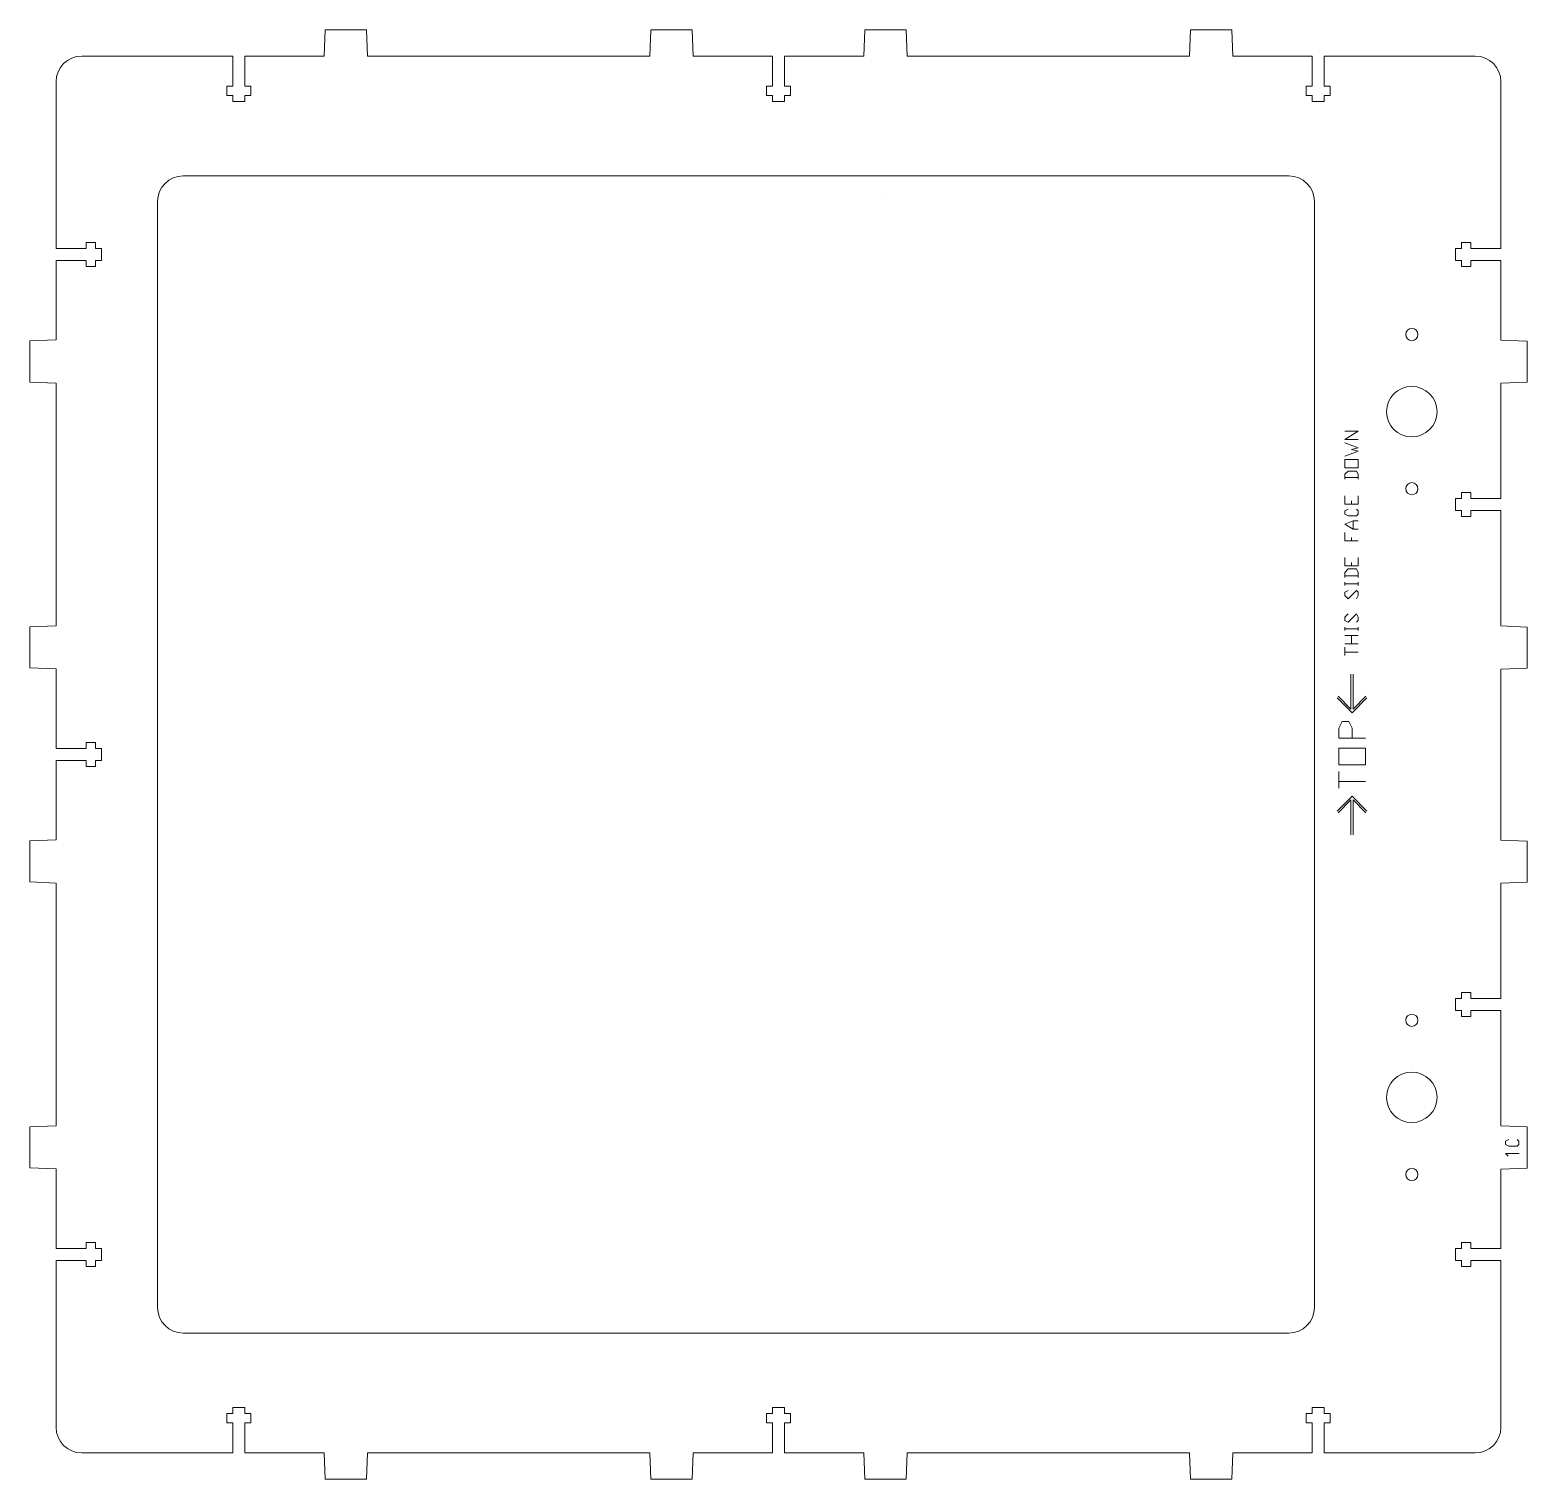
# Model space of a CAD drawing. Header units: inches. Extents: x 3 to 712, y -373 to -32.
# Drawn here: x 2.7 to 352.4, y -370.7 to -32.2 of the extents above; entities that cross this region are included whole.
import ezdxf

# ---------------------------------------------------------------- set-up
doc = ezdxf.new("R2010")
doc.units = ezdxf.units.IN
doc.header["$MEASUREMENT"] = 0
doc.layers.add('Layer 1', color=7, linetype='Continuous')

# ---------------------------------------------------------------- blocks, each defined once
blk = doc.blocks.new('block 3')
at = {"layer": 'Layer 1', "lineweight": 0}
for points in [[(314.66, -197.69), (308.42, -197.69), (308.42, -195.35), (309.2, -193.8), (310.76, -193.8), (311.54, -195.35), (311.54, -197.69)], [(314.66, -203.93), (308.42, -203.93), (308.42, -200.03), (314.66, -200.03), (314.66, -203.93)], [(308.42, -209.33), (308.42, -205.43)], [(308.42, -207.77), (314.66, -207.77)]]:
    blk.add_lwpolyline(points, dxfattribs=at)
blk = doc.blocks.new('block 2')
at = {"layer": 'Layer 1', "lineweight": 0}
for points in [[(201.97, -70.63), (201.97, -70.63)], [(312.94, -127.89), (309.84, -127.89), (312.94, -125.95), (309.84, -125.95)], [(309.84, -131.77), (312.94, -130.61), (311.39, -130.22), (312.94, -129.83), (309.84, -128.67), (309.84, -128.67)], [(312.94, -134.49), (309.84, -134.49), (309.84, -132.55), (312.94, -132.55), (312.94, -134.49)], [(312.94, -137.21), (312.94, -136.04), (312.55, -135.27), (310.61, -135.27), (309.84, -136.04), (309.84, -137.21)], [(309.84, -136.82), (312.94, -136.82)], [(312.94, -143.03), (309.84, -143.03), (309.84, -141.09)], [(311.39, -143.03), (311.39, -142.25)], [(312.94, -143.03), (312.94, -141.09)], [(312.55, -144.19), (312.94, -144.58), (312.94, -145.36), (312.55, -145.75), (310.61, -145.75), (309.84, -145.36), (309.84, -144.58), (310.61, -144.19)], [(312.94, -148.85), (311.78, -148.85), (309.84, -147.69), (311.78, -146.91), (312.94, -146.91)], [(312.94, -151.57), (309.84, -151.57), (309.84, -149.63)], [(311.78, -148.85), (311.78, -146.91)], [(311.39, -151.57), (311.39, -150.79)], [(312.94, -157.39), (309.84, -157.39), (309.84, -155.45)], [(311.39, -157.39), (311.39, -156.61)], [(312.94, -157.39), (312.94, -155.45)], [(312.94, -160.11), (312.94, -158.94), (312.55, -158.16), (310.61, -158.16), (309.84, -158.94), (309.84, -160.11)], [(309.84, -159.72), (312.94, -159.72)], [(309.84, -162.05), (309.84, -161.27)], [(309.84, -161.66), (312.94, -161.66)], [(312.55, -165.15), (312.94, -164.38), (312.94, -163.6), (312.55, -163.21), (310.61, -165.15), (309.84, -164.38), (309.84, -163.6), (310.61, -163.21)], [(312.94, -162.05), (312.94, -161.27)], [(312.55, -170.59), (312.94, -170.2), (312.94, -169.42), (312.55, -168.64), (310.61, -170.59), (309.84, -170.2), (309.84, -169.42), (310.61, -168.64)], [(309.84, -172.53), (309.84, -171.75)], [(309.84, -172.14), (312.94, -172.14)], [(309.84, -173.69), (312.94, -173.69)], [(311.39, -175.63), (311.39, -173.69)], [(312.94, -172.53), (312.94, -171.75)], [(312.94, -175.63), (309.84, -175.63)], [(309.84, -178.35), (309.84, -176.41)], [(309.84, -177.57), (312.94, -177.57)], [(311.29, -182.71), (311.29, -190.88), (308.29, -187.88)], [(314.78, -187.89), (311.79, -190.88), (311.79, -182.71)], [(315.02, -188.27), (311.54, -191.74), (308.06, -188.27)], [(308.06, -214.72), (311.54, -211.24), (315.02, -214.72)], [(308.3, -215.09), (311.29, -212.1), (311.29, -220.28)], [(311.79, -220.28), (311.79, -212.1), (314.79, -215.1)], [(350.13, -291.45), (350.52, -291.84), (350.52, -292.62), (350.13, -293.01), (348.19, -293.01), (347.42, -292.62), (347.42, -291.84), (348.19, -291.45)], [(348.01, -295.34), (347.37, -294.7), (350.57, -294.7)]]:
    blk.add_lwpolyline(points, dxfattribs=at)
for points, knots in [([(81.29, -32.24), (81.29, -32.24), (71.69, -32.24), (71.69, -32.24), (71.69, -32.24), (71.44, -38.33), (71.44, -38.33), (71.44, -38.33), (52.89, -38.33), (52.89, -38.33), (52.89, -38.33), (52.89, -45.34), (52.89, -45.34), (52.89, -45.34), (54.29, -45.34), (54.29, -45.34), (54.29, -45.34), (54.29, -47.54), (54.29, -47.54), (54.29, -47.54), (52.89, -47.54), (52.89, -47.54), (52.89, -47.54), (52.89, -48.99), (52.89, -48.99), (52.89, -48.99), (50.09, -48.99), (50.09, -48.99), (50.09, -48.99), (50.09, -47.54), (50.09, -47.54), (50.09, -47.54), (48.69, -47.54), (48.69, -47.54), (48.69, -47.54), (48.69, -45.34), (48.69, -45.34), (48.69, -45.34), (50.09, -45.34), (50.09, -45.34), (50.09, -45.34), (50.09, -38.33), (50.09, -38.33), (50.09, -38.33), (34.03, -38.33), (34.03, -38.33), (34.03, -38.33), (14.79, -38.33), (14.79, -38.33), (11.49, -38.33), (8.79, -41.03), (8.79, -44.33), (8.79, -44.33), (8.79, -63.57), (8.79, -63.57), (8.79, -63.57), (8.79, -67.24), (8.79, -67.24), (8.79, -67.24), (8.79, -82.79), (8.79, -82.79), (8.79, -82.79), (8.79, -83.29), (8.79, -83.29), (8.79, -83.29), (15.81, -83.29), (15.81, -83.29), (15.81, -83.29), (15.81, -81.89), (15.81, -81.89), (15.81, -81.89), (18.01, -81.89), (18.01, -81.89), (18.01, -81.89), (18.01, -83.29), (18.01, -83.29), (18.01, -83.29), (19.45, -83.29), (19.45, -83.29), (19.45, -83.29), (19.45, -86.09), (19.45, -86.09), (19.45, -86.09), (18.01, -86.09), (18.01, -86.09), (18.01, -86.09), (18.01, -87.49), (18.01, -87.49), (18.01, -87.49), (15.81, -87.49), (15.81, -87.49), (15.81, -87.49), (15.81, -86.09), (15.81, -86.09), (15.81, -86.09), (8.79, -86.09), (8.79, -86.09), (8.79, -86.09), (8.79, -86.59), (8.79, -86.59), (8.79, -86.59), (8.79, -104.64), (8.79, -104.64), (8.79, -104.64), (2.7, -104.89), (2.7, -104.89), (2.7, -104.89), (2.7, -114.49), (2.7, -114.49), (2.7, -114.49), (8.79, -114.74), (8.79, -114.74), (8.79, -114.74), (8.79, -171.42), (8.79, -171.42), (8.79, -171.42), (2.7, -171.67), (2.7, -171.67), (2.7, -171.67), (2.7, -181.27), (2.7, -181.27), (2.7, -181.27), (8.79, -181.52), (8.79, -181.52), (8.79, -181.52), (8.79, -199.57), (8.79, -199.57), (8.79, -199.57), (8.79, -200.07), (8.79, -200.07), (8.79, -200.07), (15.81, -200.07), (15.81, -200.07), (15.81, -200.07), (15.81, -198.67), (15.81, -198.67), (15.81, -198.67), (18.01, -198.67), (18.01, -198.67), (18.01, -198.67), (18.01, -200.07), (18.01, -200.07), (18.01, -200.07), (19.45, -200.07), (19.45, -200.07), (19.45, -200.07), (19.45, -202.87), (19.45, -202.87), (19.45, -202.87), (18.01, -202.87), (18.01, -202.87), (18.01, -202.87), (18.01, -204.27), (18.01, -204.27), (18.01, -204.27), (15.81, -204.27), (15.81, -204.27), (15.81, -204.27), (15.81, -202.87), (15.81, -202.87), (15.81, -202.87), (8.79, -202.87), (8.79, -202.87), (8.79, -202.87), (8.79, -203.37), (8.79, -203.37), (8.79, -203.37), (8.79, -221.42), (8.79, -221.42), (8.79, -221.42), (2.7, -221.67), (2.7, -221.67), (2.7, -221.67), (2.7, -231.27), (2.7, -231.27), (2.7, -231.27), (8.79, -231.52), (8.79, -231.52), (8.79, -231.52), (8.79, -288.21), (8.79, -288.21), (8.79, -288.21), (2.7, -288.46), (2.7, -288.46), (2.7, -288.46), (2.7, -298.06), (2.7, -298.06), (2.7, -298.06), (8.79, -298.31), (8.79, -298.31), (8.79, -298.31), (8.79, -316.36), (8.79, -316.36), (8.79, -316.36), (8.79, -316.86), (8.79, -316.86), (8.79, -316.86), (15.81, -316.86), (15.81, -316.86), (15.81, -316.86), (15.81, -315.46), (15.81, -315.46), (15.81, -315.46), (18.01, -315.46), (18.01, -315.46), (18.01, -315.46), (18.01, -316.86), (18.01, -316.86), (18.01, -316.86), (19.45, -316.86), (19.45, -316.86), (19.45, -316.86), (19.45, -319.66), (19.45, -319.66), (19.45, -319.66), (18.01, -319.66), (18.01, -319.66), (18.01, -319.66), (18.01, -321.06), (18.01, -321.06), (18.01, -321.06), (15.81, -321.06), (15.81, -321.06), (15.81, -321.06), (15.81, -319.66), (15.81, -319.66), (15.81, -319.66), (8.79, -319.66), (8.79, -319.66), (8.79, -319.66), (8.79, -320.16), (8.79, -320.16), (8.79, -320.16), (8.79, -335.71), (8.79, -335.71), (8.79, -335.71), (8.8, -358.66), (8.8, -358.66), (8.8, -361.96), (11.5, -364.66), (14.8, -364.66), (14.8, -364.66), (34.04, -364.66), (34.04, -364.66), (34.04, -364.66), (49.59, -364.66), (49.59, -364.66), (49.59, -364.66), (50.09, -364.66), (50.09, -364.66), (50.09, -364.66), (50.09, -357.64), (50.09, -357.64), (50.09, -357.64), (48.69, -357.64), (48.69, -357.64), (48.69, -357.64), (48.69, -355.44), (48.69, -355.44), (48.69, -355.44), (50.09, -355.44), (50.09, -355.44), (50.09, -355.44), (50.09, -354), (50.09, -354), (50.09, -354), (52.89, -354), (52.89, -354), (52.89, -354), (52.89, -355.44), (52.89, -355.44), (52.89, -355.44), (54.29, -355.44), (54.29, -355.44), (54.29, -355.44), (54.29, -357.64), (54.29, -357.64), (54.29, -357.64), (52.89, -357.64), (52.89, -357.64), (52.89, -357.64), (52.89, -364.66), (52.89, -364.66), (52.89, -364.66), (53.39, -364.66), (53.39, -364.66), (53.39, -364.66), (71.44, -364.66), (71.44, -364.66), (71.44, -364.66), (71.69, -370.75), (71.69, -370.75), (71.69, -370.75), (81.29, -370.75), (81.29, -370.75), (81.29, -370.75), (81.54, -364.66), (81.54, -364.66), (81.54, -364.66), (147.51, -364.66), (147.51, -364.66), (147.51, -364.66), (147.76, -370.75), (147.76, -370.75), (147.76, -370.75), (157.36, -370.75), (157.36, -370.75), (157.36, -370.75), (157.61, -364.66), (157.61, -364.66), (157.61, -364.66), (175.66, -364.66), (175.66, -364.66), (175.66, -364.66), (176.16, -364.66), (176.16, -364.66), (176.16, -364.66), (176.16, -357.64), (176.16, -357.64), (176.16, -357.64), (174.76, -357.64), (174.76, -357.64), (174.76, -357.64), (174.76, -355.44), (174.76, -355.44), (174.76, -355.44), (176.16, -355.44), (176.16, -355.44), (176.16, -355.44), (176.16, -354), (176.16, -354), (176.16, -354), (178.96, -354), (178.96, -354), (178.96, -354), (178.96, -355.44), (178.96, -355.44), (178.96, -355.44), (180.36, -355.44), (180.36, -355.44), (180.36, -355.44), (180.36, -357.64), (180.36, -357.64), (180.36, -357.64), (178.96, -357.64), (178.96, -357.64), (178.96, -357.64), (178.96, -364.66), (178.96, -364.66), (178.96, -364.66), (179.46, -364.66), (179.46, -364.66), (179.46, -364.66), (197.51, -364.66), (197.51, -364.66), (197.51, -364.66), (197.76, -370.75), (197.76, -370.75), (197.76, -370.75), (207.36, -370.75), (207.36, -370.75), (207.36, -370.75), (207.61, -364.66), (207.61, -364.66), (207.61, -364.66), (273.59, -364.66), (273.59, -364.66), (273.59, -364.66), (273.84, -370.75), (273.84, -370.75), (273.84, -370.75), (283.44, -370.75), (283.44, -370.75), (283.44, -370.75), (283.69, -364.66), (283.69, -364.66), (283.69, -364.66), (301.74, -364.66), (301.74, -364.66), (301.74, -364.66), (302.24, -364.66), (302.24, -364.66), (302.24, -364.66), (302.24, -357.64), (302.24, -357.64), (302.24, -357.64), (300.84, -357.64), (300.84, -357.64), (300.84, -357.64), (300.84, -355.44), (300.84, -355.44), (300.84, -355.44), (302.24, -355.44), (302.24, -355.44), (302.24, -355.44), (302.24, -354), (302.24, -354), (302.24, -354), (305.04, -354), (305.04, -354), (305.04, -354), (305.04, -355.44), (305.04, -355.44), (305.04, -355.44), (306.44, -355.44), (306.44, -355.44), (306.44, -355.44), (306.44, -357.64), (306.44, -357.64), (306.44, -357.64), (305.04, -357.64), (305.04, -357.64), (305.04, -357.64), (305.04, -364.66), (305.04, -364.66), (305.04, -364.66), (305.54, -364.66), (305.54, -364.66), (305.54, -364.66), (321.09, -364.66), (321.09, -364.66), (321.09, -364.66), (324.25, -364.66), (324.25, -364.66), (324.25, -364.66), (340.33, -364.65), (340.33, -364.65), (343.63, -364.65), (346.33, -361.95), (346.33, -358.65), (346.33, -358.65), (346.33, -339.42), (346.33, -339.42), (346.33, -339.42), (346.33, -320.2), (346.33, -320.2), (346.33, -320.2), (346.33, -319.7), (346.33, -319.7), (346.33, -319.7), (339.32, -319.7), (339.32, -319.7), (339.32, -319.7), (339.32, -321.1), (339.32, -321.1), (339.32, -321.1), (337.12, -321.1), (337.12, -321.1), (337.12, -321.1), (337.12, -319.7), (337.12, -319.7), (337.12, -319.7), (335.67, -319.7), (335.67, -319.7), (335.67, -319.7), (335.67, -316.9), (335.67, -316.9), (335.67, -316.9), (337.12, -316.9), (337.12, -316.9), (337.12, -316.9), (337.12, -315.5), (337.12, -315.5), (337.12, -315.5), (339.32, -315.5), (339.32, -315.5), (339.32, -315.5), (339.32, -316.9), (339.32, -316.9), (339.32, -316.9), (346.33, -316.9), (346.33, -316.9), (346.33, -316.9), (346.33, -316.4), (346.33, -316.4), (346.33, -316.4), (346.33, -298.35), (346.33, -298.35), (346.33, -298.35), (352.42, -298.1), (352.42, -298.1), (352.42, -298.1), (352.42, -288.5), (352.42, -288.5), (352.42, -288.5), (346.33, -288.25), (346.33, -288.25), (346.33, -288.25), (346.33, -261.81), (346.33, -261.81), (346.33, -261.81), (346.33, -261.31), (346.33, -261.31), (346.33, -261.31), (339.32, -261.31), (339.32, -261.31), (339.32, -261.31), (339.32, -262.71), (339.32, -262.71), (339.32, -262.71), (337.12, -262.71), (337.12, -262.71), (337.12, -262.71), (337.12, -261.31), (337.12, -261.31), (337.12, -261.31), (335.67, -261.31), (335.67, -261.31), (335.67, -261.31), (335.67, -258.51), (335.67, -258.51), (335.67, -258.51), (337.12, -258.51), (337.12, -258.51), (337.12, -258.51), (337.12, -257.11), (337.12, -257.11), (337.12, -257.11), (339.32, -257.11), (339.32, -257.11), (339.32, -257.11), (339.32, -258.51), (339.32, -258.51), (339.32, -258.51), (346.33, -258.51), (346.33, -258.51), (346.33, -258.51), (346.33, -258.01), (346.33, -258.01), (346.33, -258.01), (346.33, -231.57), (346.33, -231.57), (346.33, -231.57), (352.42, -231.32), (352.42, -231.32), (352.42, -231.32), (352.42, -221.72), (352.42, -221.72), (352.42, -221.72), (346.33, -221.47), (346.33, -221.47), (346.33, -221.47), (346.33, -181.57), (346.33, -181.57), (346.33, -181.57), (352.42, -181.32), (352.42, -181.32), (352.42, -181.32), (352.42, -171.72), (352.42, -171.72), (352.42, -171.72), (346.33, -171.47), (346.33, -171.47), (346.33, -171.47), (346.33, -145.02), (346.33, -145.02), (346.33, -145.02), (346.33, -144.52), (346.33, -144.52), (346.33, -144.52), (339.32, -144.52), (339.32, -144.52), (339.32, -144.52), (339.32, -145.92), (339.32, -145.92), (339.32, -145.92), (337.12, -145.92), (337.12, -145.92), (337.12, -145.92), (337.12, -144.52), (337.12, -144.52), (337.12, -144.52), (335.67, -144.52), (335.67, -144.52), (335.67, -144.52), (335.67, -141.72), (335.67, -141.72), (335.67, -141.72), (337.12, -141.72), (337.12, -141.72), (337.12, -141.72), (337.12, -140.32), (337.12, -140.32), (337.12, -140.32), (339.32, -140.32), (339.32, -140.32), (339.32, -140.32), (339.32, -141.72), (339.32, -141.72), (339.32, -141.72), (346.33, -141.72), (346.33, -141.72), (346.33, -141.72), (346.33, -141.22), (346.33, -141.22), (346.33, -141.22), (346.33, -114.78), (346.33, -114.78), (346.33, -114.78), (352.42, -114.53), (352.42, -114.53), (352.42, -114.53), (352.42, -104.93), (352.42, -104.93), (352.42, -104.93), (346.33, -104.68), (346.33, -104.68), (346.33, -104.68), (346.33, -86.63), (346.33, -86.63), (346.33, -86.63), (346.33, -86.13), (346.33, -86.13), (346.33, -86.13), (339.32, -86.13), (339.32, -86.13), (339.32, -86.13), (339.32, -87.53), (339.32, -87.53), (339.32, -87.53), (337.12, -87.53), (337.12, -87.53), (337.12, -87.53), (337.12, -86.13), (337.12, -86.13), (337.12, -86.13), (335.67, -86.13), (335.67, -86.13), (335.67, -86.13), (335.67, -83.33), (335.67, -83.33), (335.67, -83.33), (337.12, -83.33), (337.12, -83.33), (337.12, -83.33), (337.12, -81.92), (337.12, -81.92), (337.12, -81.92), (339.32, -81.92), (339.32, -81.92), (339.32, -81.92), (339.32, -83.33), (339.32, -83.33), (339.32, -83.33), (346.33, -83.33), (346.33, -83.33), (346.33, -83.33), (346.33, -82.83), (346.33, -82.83), (346.33, -82.83), (346.33, -67.28), (346.33, -67.28), (346.33, -67.28), (346.33, -44.33), (346.33, -44.33), (346.33, -41.03), (343.63, -38.33), (340.33, -38.33), (340.33, -38.33), (321.09, -38.33), (321.09, -38.33), (321.09, -38.33), (305.54, -38.33), (305.54, -38.33), (305.54, -38.33), (305.04, -38.33), (305.04, -38.33), (305.04, -38.33), (305.04, -45.34), (305.04, -45.34), (305.04, -45.34), (306.44, -45.34), (306.44, -45.34), (306.44, -45.34), (306.44, -47.54), (306.44, -47.54), (306.44, -47.54), (305.04, -47.54), (305.04, -47.54), (305.04, -47.54), (305.04, -48.99), (305.04, -48.99), (305.04, -48.99), (302.24, -48.99), (302.24, -48.99), (302.24, -48.99), (302.24, -47.54), (302.24, -47.54), (302.24, -47.54), (300.84, -47.54), (300.84, -47.54), (300.84, -47.54), (300.84, -45.34), (300.84, -45.34), (300.84, -45.34), (302.24, -45.34), (302.24, -45.34), (302.24, -45.34), (302.24, -38.33), (302.24, -38.33), (302.24, -38.33), (301.74, -38.33), (301.74, -38.33), (301.74, -38.33), (283.69, -38.33), (283.69, -38.33), (283.69, -38.33), (283.44, -32.24), (283.44, -32.24), (283.44, -32.24), (273.84, -32.24), (273.84, -32.24), (273.84, -32.24), (273.59, -38.33), (273.59, -38.33), (273.59, -38.33), (207.61, -38.33), (207.61, -38.33), (207.61, -38.33), (207.36, -32.24), (207.36, -32.24), (207.36, -32.24), (197.76, -32.24), (197.76, -32.24), (197.76, -32.24), (197.51, -38.33), (197.51, -38.33), (197.51, -38.33), (178.96, -38.33), (178.96, -38.33), (178.96, -38.33), (178.96, -45.34), (178.96, -45.34), (178.96, -45.34), (180.36, -45.34), (180.36, -45.34), (180.36, -45.34), (180.36, -47.54), (180.36, -47.54), (180.36, -47.54), (178.96, -47.54), (178.96, -47.54), (178.96, -47.54), (178.96, -48.99), (178.96, -48.99), (178.96, -48.99), (176.16, -48.99), (176.16, -48.99), (176.16, -48.99), (176.16, -47.54), (176.16, -47.54), (176.16, -47.54), (174.76, -47.54), (174.76, -47.54), (174.76, -47.54), (174.76, -45.34), (174.76, -45.34), (174.76, -45.34), (176.16, -45.34), (176.16, -45.34), (176.16, -45.34), (176.16, -38.33), (176.16, -38.33), (176.16, -38.33), (157.61, -38.33), (157.61, -38.33), (157.61, -38.33), (157.36, -32.24), (157.36, -32.24), (157.36, -32.24), (147.76, -32.24), (147.76, -32.24), (147.76, -32.24), (147.51, -38.33), (147.51, -38.33), (147.51, -38.33), (81.54, -38.33), (81.54, -38.33), (81.54, -38.33), (81.29, -32.24), (81.29, -32.24)], [0, 0, 0, 0, 1, 1, 1, 2, 2, 2, 3, 3, 3, 4, 4, 4, 5, 5, 5, 6, 6, 6, 7, 7, 7, 8, 8, 8, 9, 9, 9, 10, 10, 10, 11, 11, 11, 12, 12, 12, 13, 13, 13, 14, 14, 14, 15, 15, 15, 16, 16, 16, 17, 17, 17, 18, 18, 18, 19, 19, 19, 20, 20, 20, 21, 21, 21, 22, 22, 22, 23, 23, 23, 24, 24, 24, 25, 25, 25, 26, 26, 26, 27, 27, 27, 28, 28, 28, 29, 29, 29, 30, 30, 30, 31, 31, 31, 32, 32, 32, 33, 33, 33, 34, 34, 34, 35, 35, 35, 36, 36, 36, 37, 37, 37, 38, 38, 38, 39, 39, 39, 40, 40, 40, 41, 41, 41, 42, 42, 42, 43, 43, 43, 44, 44, 44, 45, 45, 45, 46, 46, 46, 47, 47, 47, 48, 48, 48, 49, 49, 49, 50, 50, 50, 51, 51, 51, 52, 52, 52, 53, 53, 53, 54, 54, 54, 55, 55, 55, 56, 56, 56, 57, 57, 57, 58, 58, 58, 59, 59, 59, 60, 60, 60, 61, 61, 61, 62, 62, 62, 63, 63, 63, 64, 64, 64, 65, 65, 65, 66, 66, 66, 67, 67, 67, 68, 68, 68, 69, 69, 69, 70, 70, 70, 71, 71, 71, 72, 72, 72, 73, 73, 73, 74, 74, 74, 75, 75, 75, 76, 76, 76, 77, 77, 77, 78, 78, 78, 79, 79, 79, 80, 80, 80, 81, 81, 81, 82, 82, 82, 83, 83, 83, 84, 84, 84, 85, 85, 85, 86, 86, 86, 87, 87, 87, 88, 88, 88, 89, 89, 89, 90, 90, 90, 91, 91, 91, 92, 92, 92, 93, 93, 93, 94, 94, 94, 95, 95, 95, 96, 96, 96, 97, 97, 97, 98, 98, 98, 99, 99, 99, 100, 100, 100, 101, 101, 101, 102, 102, 102, 103, 103, 103, 104, 104, 104, 105, 105, 105, 106, 106, 106, 107, 107, 107, 108, 108, 108, 109, 109, 109, 110, 110, 110, 111, 111, 111, 112, 112, 112, 113, 113, 113, 114, 114, 114, 115, 115, 115, 116, 116, 116, 117, 117, 117, 118, 118, 118, 119, 119, 119, 120, 120, 120, 121, 121, 121, 122, 122, 122, 123, 123, 123, 124, 124, 124, 125, 125, 125, 126, 126, 126, 127, 127, 127, 128, 128, 128, 129, 129, 129, 130, 130, 130, 131, 131, 131, 132, 132, 132, 133, 133, 133, 134, 134, 134, 135, 135, 135, 136, 136, 136, 137, 137, 137, 138, 138, 138, 139, 139, 139, 140, 140, 140, 141, 141, 141, 142, 142, 142, 143, 143, 143, 144, 144, 144, 145, 145, 145, 146, 146, 146, 147, 147, 147, 148, 148, 148, 149, 149, 149, 150, 150, 150, 151, 151, 151, 152, 152, 152, 153, 153, 153, 154, 154, 154, 155, 155, 155, 156, 156, 156, 157, 157, 157, 158, 158, 158, 159, 159, 159, 160, 160, 160, 161, 161, 161, 162, 162, 162, 163, 163, 163, 164, 164, 164, 165, 165, 165, 166, 166, 166, 167, 167, 167, 168, 168, 168, 169, 169, 169, 170, 170, 170, 171, 171, 171, 172, 172, 172, 173, 173, 173, 174, 174, 174, 175, 175, 175, 176, 176, 176, 177, 177, 177, 178, 178, 178, 179, 179, 179, 180, 180, 180, 181, 181, 181, 182, 182, 182, 183, 183, 183, 184, 184, 184, 185, 185, 185, 186, 186, 186, 187, 187, 187, 188, 188, 188, 189, 189, 189, 190, 190, 190, 191, 191, 191, 192, 192, 192, 193, 193, 193, 194, 194, 194, 195, 195, 195, 196, 196, 196, 197, 197, 197, 198, 198, 198, 199, 199, 199, 200, 200, 200, 201, 201, 201, 202, 202, 202, 203, 203, 203, 204, 204, 204, 205, 205, 205, 206, 206, 206, 207, 207, 207, 208, 208, 208, 209, 209, 209, 210, 210, 210, 211, 211, 211, 212, 212, 212, 213, 213, 213, 214, 214, 214, 215, 215, 215, 216, 216, 216, 217, 217, 217, 218, 218, 218, 219, 219, 219, 220, 220, 220, 221, 221, 221, 222, 222, 222, 223, 223, 223, 224, 224, 224, 225, 225, 225, 226, 226, 226, 227, 227, 227, 228, 228, 228, 229, 229, 229, 230, 230, 230, 231, 231, 231, 232, 232, 232, 233, 233, 233, 234, 234, 234, 235, 235, 235, 236, 236, 236, 237, 237, 237, 238, 238, 238, 239, 239, 239, 240, 240, 240, 241, 241, 241, 242, 242, 242, 243, 243, 243, 244, 244, 244, 245, 245, 245, 246, 246, 246, 247, 247, 247, 248, 248, 248, 249, 249, 249, 250, 250, 250, 251, 251, 251, 252, 252, 252, 253, 253, 253, 254, 254, 254, 255, 255, 255, 256, 256, 256, 257, 257, 257, 258, 258, 258, 259, 259, 259, 260, 260, 260, 260]), ([(38.5, -66.33), (35.2, -66.33), (32.5, -69.03), (32.5, -72.33), (32.5, -72.33), (32.5, -330.66), (32.5, -330.66), (32.5, -333.96), (35.2, -336.66), (38.5, -336.66), (38.5, -336.66), (296.75, -336.66), (296.75, -336.66), (300.05, -336.66), (302.75, -333.96), (302.75, -330.66), (302.75, -330.66), (302.75, -72.33), (302.75, -72.33), (302.75, -69.03), (300.05, -66.33), (296.75, -66.33), (296.75, -66.33), (38.5, -66.33), (38.5, -66.33)], [0, 0, 0, 0, 1, 1, 1, 2, 2, 2, 3, 3, 3, 4, 4, 4, 5, 5, 5, 6, 6, 6, 7, 7, 7, 8, 8, 8, 8]), ([(325.49, -101.98), (324.71, -101.98), (324.07, -102.62), (324.07, -103.41), (324.07, -104.19), (324.71, -104.83), (325.49, -104.83), (326.28, -104.83), (326.92, -104.19), (326.92, -103.41), (326.92, -102.62), (326.28, -101.98), (325.49, -101.98)], [0, 0, 0, 0, 1, 1, 1, 2, 2, 2, 3, 3, 3, 4, 4, 4, 4]), ([(325.49, -115.51), (322.23, -115.51), (319.59, -118.15), (319.59, -121.41), (319.59, -124.66), (322.23, -127.31), (325.49, -127.31), (328.75, -127.31), (331.39, -124.66), (331.39, -121.41), (331.39, -118.15), (328.75, -115.51), (325.49, -115.51)], [0, 0, 0, 0, 1, 1, 1, 2, 2, 2, 3, 3, 3, 4, 4, 4, 4]), ([(325.49, -137.98), (324.71, -137.98), (324.07, -138.62), (324.07, -139.41), (324.07, -140.19), (324.71, -140.83), (325.49, -140.83), (326.28, -140.83), (326.92, -140.19), (326.92, -139.41), (326.92, -138.62), (326.28, -137.98), (325.49, -137.98)], [0, 0, 0, 0, 1, 1, 1, 2, 2, 2, 3, 3, 3, 4, 4, 4, 4]), ([(325.49, -262.16), (324.71, -262.16), (324.07, -262.79), (324.07, -263.58), (324.07, -264.37), (324.71, -265.01), (325.49, -265.01), (326.28, -265.01), (326.92, -264.37), (326.92, -263.58), (326.92, -262.79), (326.28, -262.16), (325.49, -262.16)], [0, 0, 0, 0, 1, 1, 1, 2, 2, 2, 3, 3, 3, 4, 4, 4, 4]), ([(325.49, -275.68), (322.23, -275.68), (319.59, -278.32), (319.59, -281.58), (319.59, -284.84), (322.23, -287.48), (325.49, -287.48), (328.75, -287.48), (331.39, -284.84), (331.39, -281.58), (331.39, -278.32), (328.75, -275.68), (325.49, -275.68)], [0, 0, 0, 0, 1, 1, 1, 2, 2, 2, 3, 3, 3, 4, 4, 4, 4]), ([(325.49, -298.16), (324.71, -298.16), (324.07, -298.79), (324.07, -299.58), (324.07, -300.37), (324.71, -301.01), (325.49, -301.01), (326.28, -301.01), (326.92, -300.37), (326.92, -299.58), (326.92, -298.79), (326.28, -298.16), (325.49, -298.16)], [0, 0, 0, 0, 1, 1, 1, 2, 2, 2, 3, 3, 3, 4, 4, 4, 4])]:
    blk.add_open_spline(points, degree=3, knots=knots, dxfattribs=at)
at = {"layer": 'Layer 1'}
blk.add_blockref('block 3', (0, 0), dxfattribs=at)

msp = doc.modelspace()

# ---------------------------------------------------------------- block references
at = {"layer": 'Layer 1'}
msp.add_blockref('block 2', (0, 0), dxfattribs=at)

doc.saveas('drawing.dxf')
